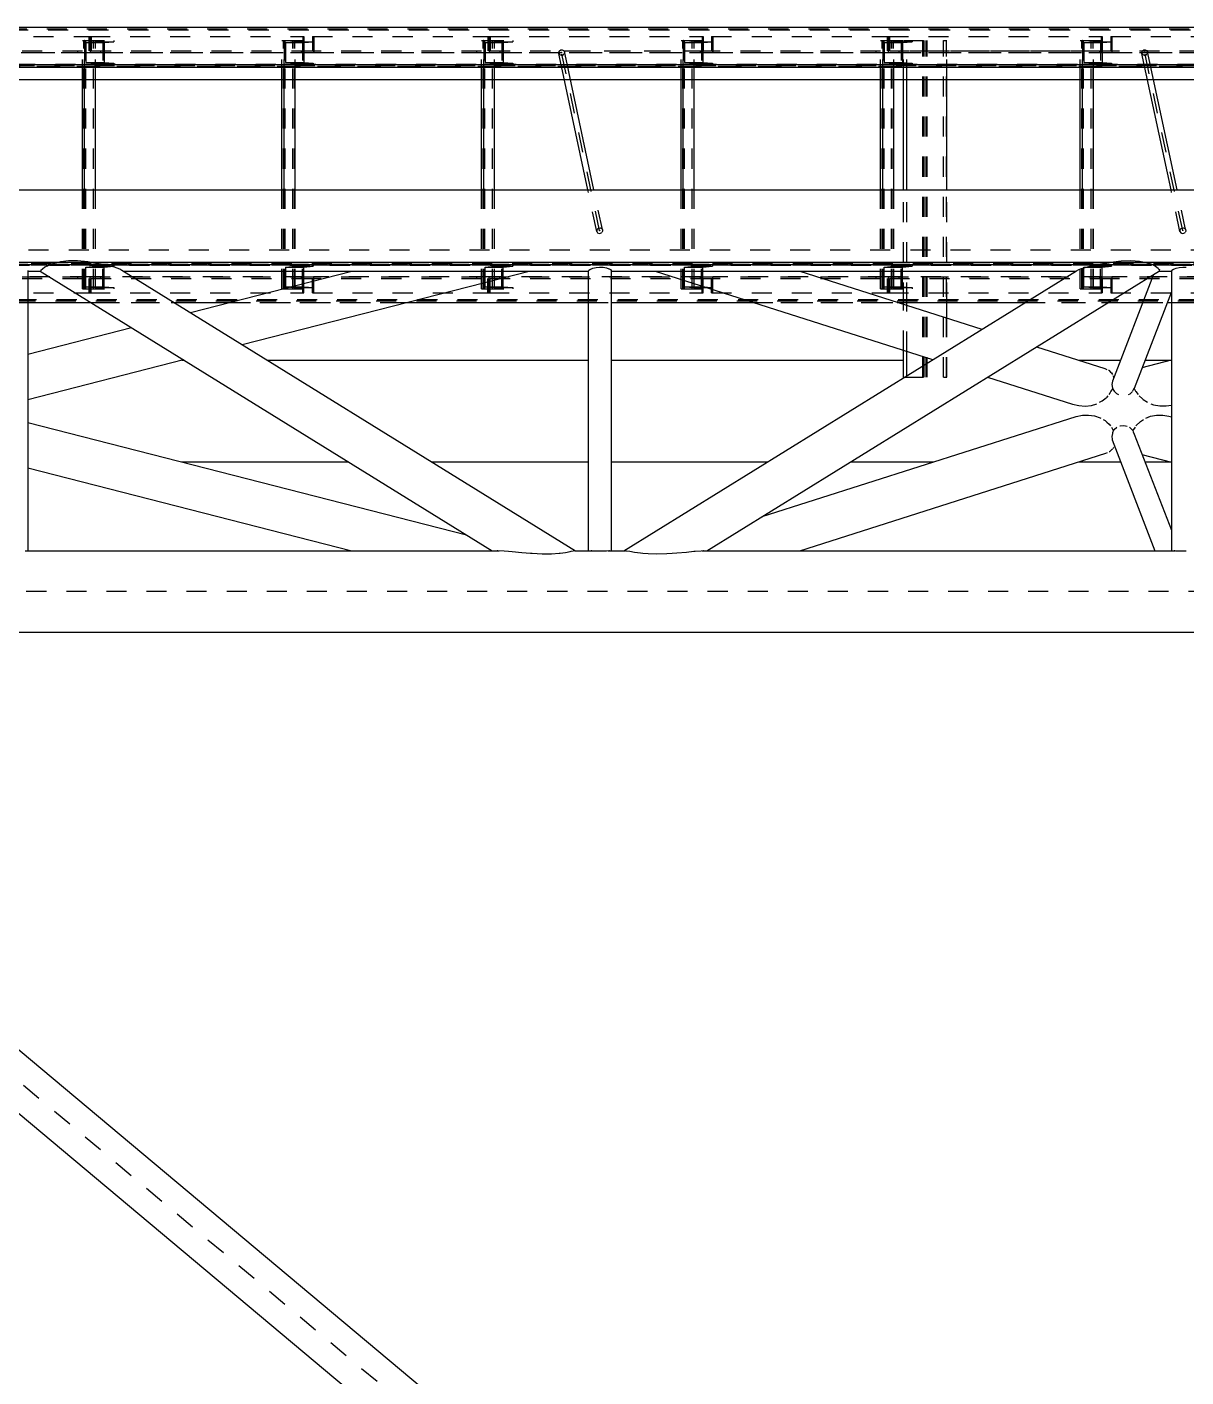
# Model space of a CAD drawing. Header units: millimetres. Extents: x 149919 to 150445, y 136651 to 136866.
# Drawn here: x 150379.07 to 150384.86, y 136819.35 to 136826.09 of the extents above; entities that cross this region are included whole.
import ezdxf

# ---------------------------------------------------------------- set-up
doc = ezdxf.new("R2010")
doc.units = ezdxf.units.MM
doc.header["$LTSCALE"] = 0.25
for name, pattern in [('CENTER', [50.8, 31.75, -6.35, 6.35, -6.35]), ('XKITLINE00', [0]), ('XKITLINE02', [4, 2, -2]), ('XKITLINE03', [6, 3, -1, 1, -1])]:
    doc.linetypes.add(name, pattern=pattern)

# ---------------------------------------------------------------- blocks, each defined once
blk = doc.blocks.new('çatıı')
at = {"color": 116, "linetype": 'XKITLINE02', "true_color": 0x136734}
for p, q in [((23616.13, 17571.02), (24787.73, 17571.02)), ((23616.82, 17570.49), (24788.53, 17570.49)), ((23669.5, 17567.16), (23757.67, 17567.16)), ((23753.84, 17565.17), (23760.41, 17565.17)), ((23753.84, 17545.67), (23753.84, 17565.17)), ((23754.64, 17441.17), (23754.64, 17565.17)), ((23754.94, 17545.67), (23754.94, 17565.17)), ((23754.94, 17565.17), (23769.51, 17565.17)), ((23754.94, 17565.17), (23754.94, 17553.17)), ((23755.54, 17441.17), (23755.54, 17565.17)), ((23755.63, 17564.11), (23760.41, 17564.49)), ((23755.63, 17564.11), (23764.73, 17564.11)), ((23755.63, 17564.11), (23755.63, 17554.24)), ((23757.05, 17567.16), (23757.05, 17559.96)), ((23757.67, 17567.16), (23757.67, 17559.16)), ((23757.67, 17567.16), (23864.41, 17567.16)), ((23757.67, 17567.16), (23757.67, 17559.16)), ((23758.2, 17567.16), (23758.2, 17559.96)), ((23759.32, 17441.17), (23759.32, 17565.17)), ((23759.38, 17441.17), (23759.38, 17565.17)), ((23760.35, 17441.17), (23760.35, 17565.17)), ((23760.41, 17545.67), (23760.41, 17565.17)), ((23760.41, 17565.17), (23760.41, 17564.49)), ((23760.41, 17564.49), (23769.51, 17564.49)), ((23764.03, 17565.17), (23764.03, 17553.17)), ((23764.73, 17564.11), (23769.51, 17564.49)), ((23764.73, 17564.11), (23764.73, 17554.24)), ((23769.51, 17565.17), (23769.51, 17564.49)), ((23853.43, 17565.17), (23860, 17565.17)), ((23853.43, 17545.67), (23853.43, 17565.17)), ((23854.22, 17441.17), (23854.22, 17565.17)), ((23854.52, 17545.67), (23854.52, 17565.17)), ((23854.52, 17565.17), (23869.09, 17565.17)), ((23854.52, 17565.17), (23854.52, 17553.17)), ((23855.12, 17441.17), (23855.12, 17565.17)), ((23855.22, 17564.11), (23860, 17564.49)), ((23855.22, 17564.11), (23864.31, 17564.11)), ((23855.22, 17564.11), (23855.22, 17554.24)), ((23858.91, 17441.17), (23858.91, 17565.17)), ((23858.97, 17441.17), (23858.97, 17565.17)), ((23859.94, 17441.17), (23859.94, 17565.17)), ((23860, 17545.67), (23860, 17565.17)), ((23860, 17565.17), (23860, 17564.49)), ((23860, 17564.49), (23869.09, 17564.49)), ((23863.62, 17565.17), (23863.62, 17553.17)), ((23863.88, 17567.16), (23863.88, 17559.16)), ((23864.31, 17564.11), (23869.09, 17564.49)), ((23864.31, 17564.11), (23864.31, 17554.24)), ((23864.41, 17567.16), (23864.41, 17559.96)), ((23868.67, 17567.16), (23868.67, 17559.96)), ((23868.67, 17567.16), (23956.85, 17567.16)), ((23869.09, 17565.17), (23869.09, 17564.49)), ((23869.3, 17567.16), (23869.3, 17559.16)), ((23953.02, 17565.17), (23959.58, 17565.17)), ((23953.02, 17545.67), (23953.02, 17565.17)), ((23953.81, 17441.17), (23953.81, 17565.17)), ((23954.11, 17545.67), (23954.11, 17565.17)), ((23954.11, 17565.17), (23968.68, 17565.17)), ((23954.11, 17565.17), (23954.11, 17553.17)), ((23954.71, 17441.17), (23954.71, 17565.17)), ((23954.8, 17564.11), (23959.58, 17564.49)), ((23954.8, 17564.11), (23963.9, 17564.11)), ((23954.8, 17564.11), (23954.8, 17554.24)), ((23956.22, 17567.16), (23956.22, 17559.96)), ((23956.84, 17567.16), (24063.58, 17567.16)), ((23956.84, 17567.16), (23956.84, 17559.16)), ((23956.85, 17567.16), (23956.85, 17559.16)), ((23957.37, 17567.16), (23957.37, 17559.96)), ((23958.49, 17441.17), (23958.49, 17565.17)), ((23958.56, 17441.17), (23958.56, 17565.17)), ((23959.52, 17441.17), (23959.52, 17565.17)), ((23959.58, 17545.67), (23959.58, 17565.17)), ((23959.58, 17565.17), (23959.58, 17564.49)), ((23959.58, 17564.49), (23968.68, 17564.49)), ((23963.2, 17565.17), (23963.2, 17553.17)), ((23963.9, 17564.11), (23968.68, 17564.49)), ((23963.9, 17564.11), (23963.9, 17554.24)), ((23968.68, 17565.17), (23968.68, 17564.49)), ((24052.6, 17565.17), (24059.17, 17565.17)), ((24052.6, 17545.67), (24052.6, 17565.17)), ((24053.4, 17441.17), (24053.4, 17565.17)), ((24053.69, 17545.67), (24053.69, 17565.17)), ((24053.69, 17565.17), (24068.27, 17565.17)), ((24053.69, 17565.17), (24053.69, 17553.17)), ((24054.29, 17441.17), (24054.29, 17565.17)), ((24054.39, 17564.11), (24059.17, 17564.49)), ((24054.39, 17564.11), (24063.49, 17564.11)), ((24054.39, 17564.11), (24054.39, 17554.24)), ((24058.08, 17441.17), (24058.08, 17565.17)), ((24058.14, 17441.17), (24058.14, 17565.17)), ((24059.11, 17441.17), (24059.11, 17565.17)), ((24059.17, 17545.67), (24059.17, 17565.17)), ((24059.17, 17565.17), (24059.17, 17564.49)), ((24059.17, 17564.49), (24068.27, 17564.49)), ((24062.79, 17565.17), (24062.79, 17553.17)), ((24063.05, 17567.16), (24063.05, 17559.16)), ((24063.49, 17564.11), (24068.27, 17564.49)), ((24063.49, 17564.11), (24063.49, 17554.24)), ((24063.58, 17567.16), (24063.58, 17559.96)), ((24067.84, 17567.16), (24067.84, 17559.96)), ((24067.84, 17567.16), (24156.02, 17567.16)), ((24068.27, 17565.17), (24068.27, 17564.49)), ((24068.47, 17567.16), (24068.47, 17559.16)), ((24152.19, 17565.17), (24158.76, 17565.17)), ((24152.19, 17545.67), (24152.19, 17565.17)), ((24152.98, 17441.17), (24152.98, 17565.17)), ((24153.28, 17545.67), (24153.28, 17565.17)), ((24153.28, 17565.17), (24167.85, 17565.17)), ((24153.28, 17565.17), (24153.28, 17553.17)), ((24153.88, 17441.17), (24153.88, 17565.17)), ((24153.98, 17564.11), (24158.76, 17564.49)), ((24153.98, 17564.11), (24163.07, 17564.11)), ((24153.98, 17564.11), (24153.98, 17554.24)), ((24155.39, 17567.16), (24155.39, 17559.96)), ((24156.02, 17567.16), (24262.75, 17567.16)), ((24156.02, 17567.16), (24156.02, 17559.16)), ((24156.02, 17567.16), (24156.02, 17559.16)), ((24156.54, 17567.16), (24156.54, 17559.96)), ((24157.67, 17441.17), (24157.67, 17565.17)), ((24157.73, 17441.17), (24157.73, 17565.17)), ((24158.69, 17441.17), (24158.69, 17565.17)), ((24158.76, 17545.67), (24158.76, 17565.17)), ((24158.76, 17565.17), (24158.76, 17564.49)), ((24158.76, 17564.49), (24167.85, 17564.49)), ((24162.37, 17565.17), (24162.37, 17553.17)), ((24163.07, 17564.11), (24167.85, 17564.49)), ((24163.07, 17564.11), (24163.07, 17554.24)), ((24163.56, 17545.67), (24163.56, 17565.17)), ((24163.56, 17565.17), (24185.21, 17565.17)), ((24163.65, 17545.67), (24163.65, 17565.17)), ((24165.2, 17545.67), (24165.2, 17565.17)), ((24165.29, 17545.67), (24165.29, 17565.17)), ((24167.85, 17565.17), (24167.85, 17564.49)), ((24173.29, 17397.18), (24173.29, 17565.17)), ((24173.94, 17397.18), (24173.94, 17565.17)), ((24174.84, 17397.18), (24174.84, 17565.17)), ((24175.48, 17397.18), (24175.48, 17565.17)), ((24183.48, 17397.18), (24183.48, 17565.17)), ((24183.57, 17397.18), (24183.57, 17565.17)), ((24185.12, 17397.18), (24185.12, 17565.17)), ((24185.21, 17545.67), (24185.21, 17565.17)), ((24251.77, 17565.17), (24258.34, 17565.17)), ((24251.77, 17545.67), (24251.77, 17565.17)), ((24252.57, 17441.17), (24252.57, 17565.17)), ((24252.87, 17565.17), (24267.44, 17565.17)), ((24252.87, 17565.17), (24252.87, 17553.17)), ((24252.87, 17545.67), (24252.87, 17565.17)), ((24253.47, 17441.17), (24253.47, 17565.17)), ((24253.56, 17564.11), (24258.34, 17564.49)), ((24253.56, 17564.11), (24262.66, 17564.11)), ((24253.56, 17564.11), (24253.56, 17554.24)), ((24257.25, 17441.17), (24257.25, 17565.17)), ((24257.31, 17441.17), (24257.31, 17565.17)), ((24258.28, 17441.17), (24258.28, 17565.17)), ((24258.34, 17565.17), (24258.34, 17564.49)), ((24258.34, 17545.67), (24258.34, 17565.17)), ((24258.34, 17564.49), (24267.44, 17564.49)), ((24261.96, 17565.17), (24261.96, 17553.17)), ((24262.22, 17567.16), (24262.22, 17559.16)), ((24262.66, 17564.11), (24267.44, 17564.49)), ((24262.66, 17564.11), (24262.66, 17554.24)), ((24262.75, 17567.16), (24262.75, 17559.96)), ((24267.02, 17567.16), (24267.02, 17559.96)), ((24267.02, 17567.16), (24355.19, 17567.16)), ((24267.44, 17565.17), (24267.44, 17564.49)), ((24267.64, 17567.16), (24267.64, 17559.16)), ((23663.85, 17559.96), (23757.05, 17559.96)), ((23663.85, 17559.16), (23757.67, 17559.16)), ((23703.23, 17559.16), (23757.67, 17559.16)), ((23751.39, 17559.96), (23751.39, 17559.16)), ((23755.63, 17554.24), (23764.73, 17554.24)), ((23755.63, 17554.24), (23760.41, 17553.85)), ((23757.67, 17559.16), (23764.03, 17559.16)), ((23758.2, 17559.96), (23866.35, 17559.96)), ((23762.95, 17559.96), (23762.95, 17559.16)), ((23764.03, 17559.16), (23869.16, 17559.16)), ((23764.73, 17554.24), (23769.51, 17553.85)), ((23855.22, 17554.24), (23864.31, 17554.24)), ((23855.22, 17554.24), (23860, 17553.85)), ((23863.02, 17559.96), (23863.02, 17559.16)), ((23863.02, 17559.96), (23956.22, 17559.96)), ((23863.02, 17559.16), (23956.85, 17559.16)), ((23863.88, 17559.96), (23869.16, 17559.96)), ((23864.31, 17554.24), (23869.09, 17553.85)), ((23869.16, 17559.96), (23869.16, 17559.16)), ((23950.56, 17559.96), (23950.56, 17559.16)), ((23954.8, 17554.24), (23963.9, 17554.24)), ((23954.8, 17554.24), (23959.58, 17553.85)), ((23956.84, 17559.16), (23991.54, 17559.16)), ((23957.37, 17559.96), (24068.33, 17559.96)), ((23962.13, 17559.96), (23962.13, 17559.16)), ((23963.2, 17559.16), (24068.33, 17559.16)), ((23963.9, 17554.24), (23968.68, 17553.85)), ((23991.87, 17560.04), (23991.52, 17559.39)), ((23991.52, 17559.39), (23991.57, 17558.68)), ((23991.93, 17556.99), (23991.57, 17558.68)), ((23991.57, 17558.68), (23991.99, 17558.09)), ((23991.87, 17560.04), (23992.52, 17560.45)), ((23991.99, 17558.09), (23992.69, 17557.8)), ((23992.52, 17560.45), (23993.29, 17560.52)), ((23992.69, 17557.8), (23993.46, 17557.86)), ((23993.29, 17560.52), (23993.98, 17560.22)), ((23993.46, 17557.86), (23994.1, 17558.28)), ((23993.98, 17560.22), (23994.41, 17559.64)), ((23994.45, 17558.93), (23994.1, 17558.28)), ((23994.17, 17559.96), (24068.33, 17559.96)), ((23994.73, 17558.13), (23994.41, 17559.64)), ((23994.41, 17559.64), (23994.45, 17558.93)), ((24054.39, 17554.24), (24063.49, 17554.24)), ((24054.39, 17554.24), (24059.17, 17553.85)), ((24062.19, 17559.96), (24062.19, 17559.16)), ((24062.19, 17559.96), (24155.39, 17559.96)), ((24062.19, 17559.16), (24156.02, 17559.16)), ((24063.49, 17554.24), (24068.27, 17553.85)), ((24068.33, 17559.96), (24068.33, 17559.16)), ((24149.74, 17559.96), (24149.74, 17559.16)), ((24153.98, 17554.24), (24163.07, 17554.24)), ((24153.98, 17554.24), (24158.76, 17553.85)), ((24156.02, 17559.16), (24165.2, 17559.16)), ((24156.54, 17559.96), (24267.5, 17559.96)), ((24161.3, 17559.96), (24161.3, 17559.16)), ((24162.37, 17559.16), (24267.5, 17559.16)), ((24163.07, 17554.24), (24167.85, 17553.85)), ((24166.99, 17559.96), (24267.5, 17559.96)), ((24253.56, 17554.24), (24262.66, 17554.24)), ((24253.56, 17554.24), (24258.34, 17553.85)), ((24261.36, 17559.96), (24261.36, 17559.16)), ((24261.36, 17559.96), (24354.56, 17559.96)), ((24261.36, 17559.16), (24355.19, 17559.16)), ((24262.66, 17554.24), (24267.44, 17553.85)), ((24267.5, 17559.96), (24267.5, 17559.16)), ((24282.84, 17560.04), (24282.49, 17559.39)), ((24282.49, 17559.39), (24282.54, 17558.68)), ((24282.91, 17556.93), (24282.54, 17558.68)), ((24282.54, 17558.68), (24282.96, 17558.09)), ((24282.84, 17560.04), (24283.48, 17560.45)), ((24282.96, 17558.09), (24283.65, 17557.8)), ((24283.48, 17560.45), (24284.26, 17560.52)), ((24283.65, 17557.8), (24284.43, 17557.86)), ((24284.26, 17560.52), (24284.95, 17560.22)), ((24284.43, 17557.86), (24285.07, 17558.28)), ((24284.95, 17560.22), (24285.37, 17559.64)), ((24285.42, 17558.93), (24285.07, 17558.28)), ((24285.71, 17558.06), (24285.37, 17559.64)), ((24285.37, 17559.64), (24285.42, 17558.93)), ((24285.48, 17559.16), (24355.19, 17559.16)), ((23610.85, 17553.17), (24777.99, 17553.17)), ((23611.1, 17552.32), (24777.87, 17552.32)), ((23612.61, 17553.17), (24777.99, 17553.17)), ((23612.75, 17552.32), (24777.87, 17552.32)), ((23619.88, 17552.72), (24787.73, 17552.72)), ((23620.35, 17553.26), (24788.53, 17553.26)), ((23702.05, 17551.87), (24788.63, 17551.87)), ((23754.94, 17553.17), (23769.51, 17553.17)), ((23760.41, 17553.85), (23769.51, 17553.85)), ((23760.41, 17553.85), (23760.41, 17553.17)), ((23769.51, 17553.85), (23769.51, 17553.17)), ((23854.52, 17553.17), (23869.09, 17553.17)), ((23860, 17553.85), (23869.09, 17553.85)), ((23860, 17553.85), (23860, 17553.17)), ((23869.09, 17553.85), (23869.09, 17553.17)), ((23954.11, 17553.17), (23968.68, 17553.17)), ((23959.58, 17553.85), (23968.68, 17553.85)), ((23959.58, 17553.85), (23959.58, 17553.17)), ((23968.68, 17553.85), (23968.68, 17553.17)), ((23993.02, 17551.87), (23996.06, 17551.87)), ((24053.69, 17553.17), (24068.27, 17553.17)), ((24059.17, 17553.85), (24068.27, 17553.85)), ((24059.17, 17553.85), (24059.17, 17553.17)), ((24068.27, 17553.85), (24068.27, 17553.17)), ((24153.28, 17553.17), (24167.85, 17553.17)), ((24158.76, 17553.85), (24167.85, 17553.85)), ((24158.76, 17553.85), (24158.76, 17553.17)), ((24167.85, 17553.85), (24167.85, 17553.17)), ((24252.87, 17553.17), (24267.44, 17553.17)), ((24258.34, 17553.85), (24267.44, 17553.85)), ((24258.34, 17553.85), (24258.34, 17553.17)), ((24267.44, 17553.85), (24267.44, 17553.17)), ((24283.99, 17551.87), (24287.03, 17551.87)), ((23994.34, 17545.67), (23997.39, 17545.67)), ((24285.32, 17545.67), (24288.36, 17545.67)), ((23753.84, 17441.17), (23753.84, 17490.57)), ((23754.94, 17441.17), (23754.94, 17490.57)), ((23760.41, 17441.17), (23760.41, 17490.57)), ((23853.43, 17441.17), (23853.43, 17490.57)), ((23854.52, 17441.17), (23854.52, 17490.57)), ((23860, 17441.17), (23860, 17490.57)), ((23953.02, 17441.17), (23953.02, 17490.57)), ((23954.11, 17441.17), (23954.11, 17490.57)), ((23959.58, 17441.17), (23959.58, 17490.57)), ((24010.54, 17469.79), (24006.11, 17490.57)), ((24013.38, 17470.76), (24009.15, 17490.57)), ((24052.6, 17441.17), (24052.6, 17490.57)), ((24053.69, 17441.17), (24053.69, 17490.57)), ((24059.17, 17441.17), (24059.17, 17490.57)), ((24152.19, 17441.17), (24152.19, 17490.57)), ((24153.28, 17441.17), (24153.28, 17490.57)), ((24158.76, 17441.17), (24158.76, 17490.57)), ((24163.56, 17434.47), (24163.56, 17490.57)), ((24163.65, 17434.47), (24163.65, 17490.57)), ((24165.2, 17434.47), (24165.2, 17490.57)), ((24165.29, 17434.47), (24165.29, 17490.57)), ((24185.21, 17434.47), (24185.21, 17490.57)), ((24251.77, 17441.17), (24251.77, 17490.57)), ((24252.87, 17441.17), (24252.87, 17490.57)), ((24258.34, 17441.17), (24258.34, 17490.57)), ((24301.55, 17469.79), (24297.1, 17490.57)), ((24304.39, 17470.76), (24300.15, 17490.57)), ((24010.84, 17471.15), (24010.5, 17470.5)), ((24010.5, 17470.5), (24010.54, 17469.79)), ((24010.54, 17469.79), (24010.97, 17469.21)), ((24010.84, 17471.15), (24011.49, 17471.57)), ((24010.97, 17469.21), (24011.66, 17468.91)), ((24011.49, 17471.57), (24012.26, 17471.64)), ((24011.66, 17468.91), (24012.43, 17468.98)), ((24012.26, 17471.64), (24012.95, 17471.34)), ((24012.43, 17468.98), (24013.08, 17469.4)), ((24012.95, 17471.34), (24013.38, 17470.76)), ((24013.43, 17470.05), (24013.08, 17469.4)), ((24013.38, 17470.76), (24013.43, 17470.05)), ((24301.85, 17471.15), (24301.5, 17470.5)), ((24301.5, 17470.5), (24301.55, 17469.79)), ((24301.55, 17469.79), (24301.97, 17469.21)), ((24301.85, 17471.15), (24302.5, 17471.57)), ((24301.97, 17469.21), (24302.67, 17468.91)), ((24302.5, 17471.57), (24303.27, 17471.64)), ((24302.67, 17468.91), (24303.44, 17468.98)), ((24303.27, 17471.64), (24303.96, 17471.34)), ((24303.44, 17468.98), (24304.08, 17469.4)), ((24303.96, 17471.34), (24304.39, 17470.76)), ((24304.43, 17470.05), (24304.08, 17469.4)), ((24304.39, 17470.76), (24304.43, 17470.05)), ((23627.02, 17460.67), (24777.99, 17460.67)), ((23628.3, 17454.02), (24777.87, 17454.02)), ((23628.32, 17453.17), (24777.99, 17453.17)), ((23636.52, 17454.47), (24566.93, 17454.47)), ((23636.69, 17453.62), (24565.38, 17453.62)), ((23637.41, 17453.09), (24565.44, 17453.09)), ((23726.4, 17454.47), (24566.25, 17454.47)), ((23754.94, 17453.17), (23769.51, 17453.17)), ((23754.94, 17441.17), (23754.94, 17453.17)), ((23760.41, 17453.17), (23760.41, 17452.49)), ((23764.03, 17441.17), (23764.03, 17453.17)), ((23769.51, 17453.17), (23769.51, 17452.49)), ((23854.52, 17453.17), (23869.09, 17453.17)), ((23854.52, 17441.17), (23854.52, 17453.17)), ((23860, 17453.17), (23860, 17452.49)), ((23863.62, 17441.17), (23863.62, 17453.17)), ((23869.09, 17453.17), (23869.09, 17452.49)), ((23954.11, 17453.17), (23968.68, 17453.17)), ((23954.11, 17441.17), (23954.11, 17453.17)), ((23959.58, 17453.17), (23959.58, 17452.49)), ((23963.2, 17441.17), (23963.2, 17453.17)), ((23968.68, 17453.17), (23968.68, 17452.49)), ((24053.69, 17453.17), (24068.27, 17453.17)), ((24053.69, 17441.17), (24053.69, 17453.17)), ((24059.17, 17453.17), (24059.17, 17452.49)), ((24062.79, 17441.17), (24062.79, 17453.17)), ((24068.27, 17453.17), (24068.27, 17452.49)), ((24153.28, 17453.17), (24167.85, 17453.17)), ((24153.28, 17441.17), (24153.28, 17453.17)), ((24158.76, 17453.17), (24158.76, 17452.49)), ((24162.37, 17441.17), (24162.37, 17453.17)), ((24167.85, 17453.17), (24167.85, 17452.49)), ((24252.87, 17453.17), (24267.44, 17453.17)), ((24252.87, 17441.17), (24252.87, 17453.17)), ((24258.34, 17453.17), (24258.34, 17452.49)), ((24261.96, 17441.17), (24261.96, 17453.17)), ((24267.44, 17453.17), (24267.44, 17452.49)), ((23663.85, 17447.19), (23757.67, 17447.19)), ((23663.85, 17446.39), (23757.05, 17446.39)), ((23751.39, 17447.19), (23751.39, 17446.39)), ((23755.63, 17452.11), (23760.41, 17452.49)), ((23755.63, 17452.11), (23764.73, 17452.11)), ((23755.63, 17442.24), (23755.63, 17452.11)), ((23757.05, 17446.39), (23757.05, 17439.19)), ((23757.67, 17439.19), (23757.67, 17447.19)), ((23757.67, 17447.19), (23869.16, 17447.19)), ((23757.67, 17439.19), (23757.67, 17447.19)), ((23758.2, 17446.39), (23869.16, 17446.39)), ((23758.2, 17439.19), (23758.2, 17446.39)), ((23760.41, 17452.49), (23769.51, 17452.49)), ((23762.95, 17447.19), (23762.95, 17446.39)), ((23764.73, 17452.11), (23769.51, 17452.49)), ((23764.73, 17442.24), (23764.73, 17452.11)), ((23855.22, 17452.11), (23860, 17452.49)), ((23855.22, 17452.11), (23864.31, 17452.11)), ((23855.22, 17452.11), (23855.22, 17442.24)), ((23860, 17452.49), (23869.09, 17452.49)), ((23863.02, 17447.19), (23956.85, 17447.19)), ((23863.02, 17447.19), (23863.02, 17446.39)), ((23863.02, 17446.39), (23956.22, 17446.39)), ((23863.88, 17439.19), (23863.88, 17447.19)), ((23864.31, 17452.11), (23869.09, 17452.49)), ((23864.31, 17442.24), (23864.31, 17452.11)), ((23864.41, 17439.19), (23864.41, 17446.39)), ((23868.67, 17439.19), (23868.67, 17446.39)), ((23869.16, 17447.19), (23869.16, 17446.39)), ((23869.3, 17439.19), (23869.3, 17447.19)), ((23950.56, 17447.19), (23950.56, 17446.39)), ((23954.8, 17452.11), (23959.58, 17452.49)), ((23954.8, 17452.11), (23963.9, 17452.11)), ((23954.8, 17442.24), (23954.8, 17452.11)), ((23956.22, 17439.19), (23956.22, 17446.39)), ((23956.84, 17447.19), (24068.33, 17447.19)), ((23956.84, 17439.19), (23956.84, 17447.19)), ((23956.85, 17439.19), (23956.85, 17447.19)), ((23957.37, 17446.39), (24068.33, 17446.39)), ((23957.37, 17439.19), (23957.37, 17446.39)), ((23959.58, 17452.49), (23968.68, 17452.49)), ((23962.13, 17446.39), (23962.13, 17447.19)), ((23963.9, 17452.11), (23968.68, 17452.49)), ((23963.9, 17442.24), (23963.9, 17452.11)), ((24054.39, 17452.11), (24059.17, 17452.49)), ((24054.39, 17452.11), (24063.49, 17452.11)), ((24054.39, 17442.24), (24054.39, 17452.11)), ((24059.17, 17452.49), (24068.27, 17452.49)), ((24062.19, 17447.19), (24156.02, 17447.19)), ((24062.19, 17447.19), (24062.19, 17446.39)), ((24062.19, 17446.39), (24155.39, 17446.39)), ((24063.05, 17439.19), (24063.05, 17447.19)), ((24063.49, 17452.11), (24068.27, 17452.49)), ((24063.49, 17442.24), (24063.49, 17452.11)), ((24063.58, 17439.19), (24063.58, 17446.39)), ((24067.84, 17439.19), (24067.84, 17446.39)), ((24068.33, 17447.19), (24068.33, 17446.39)), ((24068.47, 17439.19), (24068.47, 17447.19)), ((24149.74, 17447.19), (24149.74, 17446.39)), ((24153.98, 17452.11), (24158.76, 17452.49)), ((24153.98, 17452.11), (24163.07, 17452.11)), ((24153.98, 17442.24), (24153.98, 17452.11)), ((24155.39, 17446.39), (24155.39, 17439.19)), ((24156.02, 17447.19), (24267.5, 17447.19)), ((24156.02, 17447.19), (24156.02, 17439.19)), ((24156.02, 17447.19), (24156.02, 17439.19)), ((24156.54, 17446.39), (24267.5, 17446.39)), ((24156.54, 17446.39), (24156.54, 17439.19)), ((24158.76, 17452.49), (24167.85, 17452.49)), ((24161.3, 17447.19), (24161.3, 17446.39)), ((24163.07, 17452.11), (24167.85, 17452.49)), ((24163.07, 17442.24), (24163.07, 17452.11)), ((24253.56, 17452.11), (24258.34, 17452.49)), ((24253.56, 17452.11), (24262.66, 17452.11)), ((24253.56, 17442.24), (24253.56, 17452.11)), ((24258.34, 17452.49), (24267.44, 17452.49)), ((24261.36, 17447.19), (24355.19, 17447.19)), ((24261.36, 17447.19), (24261.36, 17446.39)), ((24261.36, 17446.39), (24354.56, 17446.39)), ((24262.22, 17447.19), (24262.22, 17439.19)), ((24262.66, 17452.11), (24267.44, 17452.49)), ((24262.66, 17442.24), (24262.66, 17452.11)), ((24262.75, 17446.39), (24262.75, 17439.19)), ((24267.02, 17446.39), (24267.02, 17439.19)), ((24267.5, 17447.19), (24267.5, 17446.39)), ((24267.64, 17447.19), (24267.64, 17439.19)), ((23753.84, 17441.17), (23760.41, 17441.17)), ((23754.94, 17441.17), (23769.51, 17441.17)), ((23755.63, 17442.24), (23764.73, 17442.24)), ((23755.63, 17442.24), (23760.41, 17441.85)), ((23760.41, 17441.85), (23769.51, 17441.85)), ((23760.41, 17441.85), (23760.41, 17441.17)), ((23764.73, 17442.24), (23769.51, 17441.85)), ((23769.51, 17441.85), (23769.51, 17441.17)), ((23853.43, 17441.17), (23860, 17441.17)), ((23854.52, 17441.17), (23869.09, 17441.17)), ((23855.22, 17442.24), (23864.31, 17442.24)), ((23855.22, 17442.24), (23860, 17441.85)), ((23860, 17441.85), (23869.09, 17441.85)), ((23860, 17441.85), (23860, 17441.17)), ((23864.31, 17442.24), (23869.09, 17441.85)), ((23869.09, 17441.85), (23869.09, 17441.17)), ((23953.02, 17441.17), (23959.58, 17441.17)), ((23954.11, 17441.17), (23968.68, 17441.17)), ((23954.8, 17442.24), (23963.9, 17442.24)), ((23954.8, 17442.24), (23959.58, 17441.85)), ((23959.58, 17441.85), (23968.68, 17441.85)), ((23959.58, 17441.85), (23959.58, 17441.17)), ((23963.9, 17442.24), (23968.68, 17441.85)), ((23968.68, 17441.85), (23968.68, 17441.17)), ((24052.6, 17441.17), (24059.17, 17441.17)), ((24053.69, 17441.17), (24068.27, 17441.17)), ((24054.39, 17442.24), (24063.49, 17442.24)), ((24054.39, 17442.24), (24059.17, 17441.85)), ((24059.17, 17441.85), (24068.27, 17441.85)), ((24059.17, 17441.85), (24059.17, 17441.17)), ((24063.49, 17442.24), (24068.27, 17441.85)), ((24068.27, 17441.85), (24068.27, 17441.17)), ((24152.19, 17441.17), (24158.76, 17441.17)), ((24153.28, 17441.17), (24167.85, 17441.17)), ((24153.98, 17442.24), (24163.07, 17442.24)), ((24153.98, 17442.24), (24158.76, 17441.85)), ((24158.76, 17441.85), (24167.85, 17441.85)), ((24158.76, 17441.85), (24158.76, 17441.17)), ((24163.07, 17442.24), (24167.85, 17441.85)), ((24167.85, 17441.85), (24167.85, 17441.17)), ((24251.77, 17441.17), (24258.34, 17441.17)), ((24252.87, 17441.17), (24267.44, 17441.17)), ((24253.56, 17442.24), (24262.66, 17442.24)), ((24253.56, 17442.24), (24258.34, 17441.85)), ((24258.34, 17441.85), (24267.44, 17441.85)), ((24258.34, 17441.85), (24258.34, 17441.17)), ((24262.66, 17442.24), (24267.44, 17441.85)), ((24267.44, 17441.85), (24267.44, 17441.17)), ((23640.51, 17435.32), (24546.61, 17435.32)), ((23641.01, 17435.86), (24547.76, 17435.86)), ((23642.4, 17434.47), (24546.42, 17434.47)), ((23669.5, 17439.19), (23757.67, 17439.19)), ((23715.28, 17434.47), (23726.68, 17434.47)), ((23757.67, 17439.19), (23864.41, 17439.19)), ((23758.11, 17434.47), (23799.6, 17434.47)), ((23827.66, 17434.47), (23916.11, 17434.47)), ((23868.67, 17439.19), (23956.85, 17439.19)), ((23956.84, 17439.19), (24063.58, 17439.19)), ((24006.27, 17434.47), (24017.67, 17434.47)), ((24067.84, 17439.19), (24156.02, 17439.19)), ((24088.33, 17434.47), (24160.52, 17434.47)), ((24156.02, 17439.19), (24262.75, 17439.19)), ((24163.56, 17410.52), (24163.56, 17433.51)), ((24163.65, 17410.49), (24163.65, 17433.48)), ((24165.2, 17410), (24165.2, 17432.98)), ((24165.29, 17409.97), (24165.29, 17432.96)), ((24224.34, 17434.47), (24265.83, 17434.47)), ((24267.02, 17439.19), (24355.19, 17439.19)), ((24283.04, 17434.47), (24295.24, 17434.47)), ((24297.26, 17434.47), (24308.66, 17434.47)), ((24185.21, 17397.18), (24185.21, 17426.61)), ((24163.56, 17397.18), (24163.56, 17404.77)), ((24163.65, 17397.18), (24163.65, 17404.53)), ((24163.56, 17397.18), (24185.21, 17397.18)), ((24165.2, 17397.18), (24165.2, 17397.89)), ((24165.29, 17397.18), (24165.29, 17397.95))]:
    blk.add_line(p, q, dxfattribs=at)
at = {"color": 7, "linetype": 'XKITLINE00'}
for p, q in [((23616.61, 17571.87), (24788.63, 17571.87)), ((24006.11, 17490.57), (23991.93, 17556.99)), ((24009.15, 17490.57), (23994.73, 17558.13)), ((24297.1, 17490.57), (24282.91, 17556.93)), ((24300.15, 17490.57), (24285.71, 17558.06)), ((23705.09, 17551.87), (23993.02, 17551.87)), ((23996.06, 17551.87), (24283.99, 17551.87)), ((24287.03, 17551.87), (24574.98, 17551.87)), ((23706.41, 17545.67), (23994.34, 17545.67)), ((23753.84, 17490.57), (23753.84, 17545.67)), ((23754.94, 17490.57), (23754.94, 17545.67)), ((23760.41, 17490.57), (23760.41, 17545.67)), ((23853.43, 17490.57), (23853.43, 17545.67)), ((23854.52, 17490.57), (23854.52, 17545.67)), ((23860, 17490.57), (23860, 17545.67)), ((23953.02, 17490.57), (23953.02, 17545.67)), ((23954.11, 17490.57), (23954.11, 17545.67)), ((23959.58, 17490.57), (23959.58, 17545.67)), ((23997.39, 17545.67), (24285.32, 17545.67)), ((24052.6, 17490.57), (24052.6, 17545.67)), ((24053.69, 17490.57), (24053.69, 17545.67)), ((24059.17, 17490.57), (24059.17, 17545.67)), ((24152.19, 17490.57), (24152.19, 17545.67)), ((24153.28, 17490.57), (24153.28, 17545.67)), ((24158.76, 17490.57), (24158.76, 17545.67)), ((24163.56, 17490.57), (24163.56, 17545.67)), ((24163.65, 17490.57), (24163.65, 17545.67)), ((24165.2, 17490.57), (24165.2, 17545.67)), ((24165.29, 17490.57), (24165.29, 17545.67)), ((24185.21, 17490.57), (24185.21, 17545.67)), ((24251.77, 17490.57), (24251.77, 17545.67)), ((24252.87, 17490.57), (24252.87, 17545.67)), ((24258.34, 17490.57), (24258.34, 17545.67)), ((24288.36, 17545.67), (24576.3, 17545.67)), ((23726.68, 17434.47), (23758.11, 17434.47)), ((23799.6, 17434.47), (23827.66, 17434.47)), ((23916.11, 17434.47), (24006.27, 17434.47)), ((24017.67, 17434.47), (24088.33, 17434.47)), ((24160.52, 17434.47), (24224.34, 17434.47)), ((24163.56, 17433.51), (24163.56, 17434.47)), ((24163.65, 17433.48), (24163.65, 17434.47)), ((24165.2, 17432.98), (24165.2, 17434.47)), ((24165.29, 17432.96), (24165.29, 17434.47)), ((24185.21, 17426.61), (24185.21, 17434.47)), ((24265.83, 17434.47), (24283.04, 17434.47)), ((24295.24, 17434.47), (24297.26, 17434.47)), ((24163.56, 17404.77), (24163.56, 17410.52)), ((24163.65, 17404.53), (24163.65, 17410.49)), ((24165.2, 17397.89), (24165.2, 17410)), ((24165.29, 17397.95), (24165.29, 17409.97))]:
    blk.add_line(p, q, dxfattribs=at)
at = {"color": 1, "linetype": 'XKITLINE03'}
for p, q in [((23754.94, 17441.17), (23754.94, 17565.17)), ((23854.52, 17441.17), (23854.52, 17565.17)), ((23954.11, 17441.17), (23954.11, 17565.17)), ((24053.69, 17441.17), (24053.69, 17565.17)), ((24153.28, 17441.17), (24153.28, 17565.17)), ((24175.25, 17397.18), (24175.25, 17565.17)), ((24252.87, 17441.17), (24252.87, 17565.17)), ((23670.13, 17559.16), (23757.67, 17559.16)), ((23757.67, 17559.16), (23863.88, 17559.16)), ((23869.3, 17559.16), (23956.85, 17559.16)), ((23956.84, 17559.16), (24063.05, 17559.16)), ((24011.96, 17470.27), (23992.99, 17559.16)), ((24068.47, 17559.16), (24156.02, 17559.16)), ((24156.02, 17559.16), (24262.22, 17559.16)), ((24267.64, 17559.16), (24355.19, 17559.16)), ((24302.97, 17470.27), (24283.96, 17559.16)), ((23621.74, 17553.17), (24776.17, 17553.17)), ((23764.03, 17553.17), (23754.94, 17553.17)), ((23863.62, 17553.17), (23854.52, 17553.17)), ((23963.2, 17553.17), (23954.11, 17553.17)), ((24062.79, 17553.17), (24053.69, 17553.17)), ((24162.37, 17553.17), (24153.28, 17553.17)), ((24261.96, 17553.17), (24252.87, 17553.17)), ((24776.17, 17453.17), (23621.74, 17453.17)), ((23764.03, 17453.17), (23754.94, 17453.17)), ((23863.62, 17453.17), (23854.52, 17453.17)), ((23963.2, 17453.17), (23954.11, 17453.17)), ((24062.79, 17453.17), (24053.69, 17453.17)), ((24162.37, 17453.17), (24153.28, 17453.17)), ((24261.96, 17453.17), (24252.87, 17453.17)), ((23757.67, 17447.19), (23670.13, 17447.19)), ((23863.88, 17447.19), (23757.67, 17447.19)), ((23956.85, 17447.19), (23869.3, 17447.19)), ((24063.05, 17447.19), (23956.84, 17447.19)), ((24156.02, 17447.19), (24068.47, 17447.19)), ((24262.22, 17447.19), (24156.02, 17447.19)), ((24355.19, 17447.19), (24267.64, 17447.19))]:
    blk.add_line(p, q, dxfattribs=at)
at = {"color": 8, "linetype": 'XKITLINE00'}
for p, q in [((23551.69, 17490.57), (24815.88, 17490.57)), ((23736.45, 17452.65), (23737.09, 17453.13)), ((23737.09, 17453.13), (23739.66, 17454.1)), ((23739.66, 17454.1), (23742.58, 17454.68)), ((23742.58, 17454.68), (23743.02, 17454.81)), ((23743.02, 17454.81), (23746.92, 17455.29)), ((23746.92, 17455.29), (23751.49, 17455.29)), ((23751.49, 17455.29), (23756.5, 17454.82)), ((23756.5, 17454.82), (23757.32, 17454.68)), ((23757.32, 17454.68), (23761.38, 17454.11)), ((23761.38, 17454.11), (23765.95, 17453.15)), ((23765.95, 17453.15), (23767.65, 17452.65)), ((24257.18, 17452.65), (24261.95, 17453.74)), ((24261.95, 17453.74), (24266.98, 17454.54)), ((24266.98, 17454.54), (24268.45, 17454.68)), ((24268.45, 17454.68), (24272.22, 17455.15)), ((24272.22, 17455.15), (24277.12, 17455.35)), ((24277.12, 17455.35), (24281.33, 17455.07)), ((24281.33, 17455.07), (24283.1, 17454.68)), ((24283.1, 17454.68), (24284.8, 17454.43)), ((24284.8, 17454.43), (24287.57, 17453.58)), ((24287.57, 17453.58), (24289.03, 17452.65)), ((23726.68, 17450.42), (23726.68, 17310.57)), ((23726.68, 17449.97), (23733.06, 17449.97)), ((23732.81, 17450.12), (23733.09, 17450.23)), ((23732.81, 17450.12), (23958.41, 17310.57)), ((23733.03, 17450.55), (23733.9, 17451.15)), ((23733.03, 17450.55), (23733.09, 17450.23)), ((23733.9, 17451.18), (23735.14, 17452.15)), ((23733.9, 17451.18), (23733.9, 17451.15)), ((23735.14, 17452.15), (23736.45, 17452.65)), ((23767.65, 17452.65), (23769.71, 17452.16)), ((23769.71, 17452.16), (23772.44, 17451.19)), ((23772.51, 17451.15), (23773.61, 17450.55)), ((23773.61, 17450.55), (23999.9, 17310.57)), ((23774.54, 17449.97), (24006.27, 17449.97)), ((23807.8, 17429.4), (23888.31, 17449.97)), ((23833.66, 17413.41), (23976.76, 17449.97)), ((24006.27, 17450.19), (24006.35, 17450.23)), ((24006.27, 17450.19), (24006.27, 17310.57)), ((24006.55, 17450.56), (24006.35, 17450.23)), ((24006.55, 17450.56), (24007.36, 17450.99)), ((24007.36, 17450.99), (24007.92, 17451.15)), ((24007.92, 17451.15), (24008.62, 17451.48)), ((24008.62, 17451.48), (24010.21, 17451.89)), ((24010.21, 17451.89), (24011.97, 17452.09)), ((24011.97, 17452.09), (24013.73, 17452.03)), ((24013.73, 17452.03), (24015.32, 17451.74)), ((24015.32, 17451.74), (24016.58, 17451.24)), ((24016.58, 17451.24), (24016.7, 17451.15)), ((24016.7, 17451.15), (24017.39, 17450.81)), ((24017.39, 17450.81), (24017.67, 17450.36)), ((24017.67, 17450.36), (24017.67, 17310.57)), ((24017.67, 17449.97), (24249.4, 17449.97)), ((24024.04, 17310.57), (24249.9, 17450.28)), ((24039.64, 17449.97), (24178.13, 17405.89)), ((24065.53, 17310.57), (24291.27, 17450.21)), ((24111.83, 17449.97), (24202.65, 17421.06)), ((24249.9, 17450.28), (24251.06, 17450.91)), ((24251.06, 17450.91), (24251.9, 17451.15)), ((24251.9, 17451.15), (24253.6, 17451.76)), ((24253.6, 17451.76), (24257.18, 17452.65)), ((24288.43, 17448.46), (24267.84, 17395.1)), ((24289.03, 17452.65), (24289.41, 17452.52)), ((24289.41, 17452.52), (24290.72, 17451.6)), ((24290.72, 17451.6), (24290.83, 17451.15)), ((24290.83, 17451.15), (24291.34, 17450.81)), ((24290.89, 17449.97), (24297.26, 17449.97)), ((24291.34, 17450.81), (24291.23, 17450.23)), ((24291.23, 17450.23), (24291.27, 17450.21)), ((24297.26, 17450.19), (24297.34, 17450.23)), ((24297.26, 17450.19), (24297.26, 17310.57)), ((24297.54, 17450.56), (24297.34, 17450.23)), ((24297.54, 17450.56), (24298.35, 17450.99)), ((24298.35, 17450.99), (24298.91, 17451.14)), ((24298.91, 17451.14), (24299.61, 17451.47)), ((24299.61, 17451.47), (24301.2, 17451.89)), ((24301.2, 17451.89), (24302.96, 17452.08)), ((24302.96, 17452.08), (24304.72, 17452.03)), ((24297.26, 17439.69), (24278.65, 17391.48)), ((23726.68, 17408.67), (23778.44, 17421.9)), ((23726.68, 17386.07), (23804.3, 17405.9)), ((24230.05, 17412.34), (24264.02, 17401.53)), ((23803.41, 17405.67), (23804.67, 17405.67)), ((23846.16, 17405.67), (24006.27, 17405.67)), ((24017.67, 17405.67), (24163.56, 17405.67)), ((24250.98, 17405.67), (24271.92, 17405.67)), ((24264.02, 17401.53), (24265.07, 17401.03)), ((24265.95, 17400.61), (24266.01, 17400.58)), ((24266.01, 17400.58), (24266.86, 17399.73)), ((24266.86, 17399.73), (24267.41, 17399.26)), ((24267.41, 17399.26), (24267.82, 17398.49)), ((24282.73, 17402.04), (24297.26, 17405.76)), ((24284.13, 17405.67), (24296.94, 17405.67)), ((24205.52, 17397.17), (24247.92, 17383.67)), ((24267.84, 17395.1), (24267.63, 17393.56)), ((24267.63, 17393.56), (24267.64, 17393.44)), ((24267.64, 17393.44), (24267.85, 17391.71)), ((24268.09, 17397.99), (24268.3, 17397.59)), ((24268.3, 17397.59), (24268.36, 17396.93)), ((24268.36, 17396.93), (24268.43, 17396.63)), ((24262.82, 17385.34), (24264.01, 17386.37)), ((24264.01, 17386.37), (24264.94, 17387.08)), ((24265.55, 17387.8), (24264.94, 17387.08)), ((24266.63, 17389.1), (24266.12, 17388.48)), ((24267.13, 17390.16), (24266.63, 17389.1)), ((24267.82, 17391.28), (24267.13, 17390.16)), ((24267.89, 17391.5), (24267.82, 17391.28)), ((24267.85, 17391.71), (24267.93, 17391.52)), ((24267.93, 17391.52), (24268.68, 17390.21)), ((24268.68, 17390.21), (24268.73, 17390.16)), ((24268.73, 17390.16), (24269.95, 17388.98)), ((24269.95, 17388.98), (24270.94, 17388.48)), ((24275.84, 17388.48), (24276.63, 17388.85)), ((24276.63, 17388.85), (24277.87, 17390.03)), ((24278.62, 17391.42), (24277.95, 17390.16)), ((24278.65, 17391.48), (24278.62, 17391.42)), ((24278.66, 17391.5), (24279.43, 17390.16)), ((24279.43, 17390.16), (24279.49, 17390.02)), ((24279.49, 17390.02), (24280.62, 17388.48)), ((24281.15, 17387.8), (24282.82, 17386.37)), ((24282.82, 17386.37), (24283.14, 17386.04)), ((24283.14, 17386.04), (24285.34, 17384.62)), ((24247.92, 17383.67), (24251.03, 17382.94)), ((24251.03, 17382.94), (24254.24, 17382.75)), ((24254.24, 17382.75), (24257.37, 17383.1)), ((24257.37, 17383.1), (24260.09, 17383.92)), ((24261.49, 17384.63), (24262.82, 17385.34)), ((24287.03, 17383.92), (24288.35, 17383.41)), ((24288.35, 17383.41), (24291.44, 17382.83)), ((24291.44, 17382.83), (24294.64, 17382.79)), ((24294.64, 17382.79), (24297.26, 17383.21)), ((23726.68, 17374.48), (23945.49, 17318.56)), ((24092.99, 17327.56), (24249.83, 17377.49)), ((24249.83, 17377.49), (24252.86, 17378.14)), ((24252.86, 17378.14), (24255.97, 17378.26)), ((24255.97, 17378.26), (24258.99, 17377.83)), ((24258.99, 17377.83), (24261.78, 17376.88)), ((24261.78, 17376.88), (24262.08, 17376.7)), ((24263.23, 17376.03), (24264.18, 17375.46)), ((24264.18, 17375.46), (24265, 17374.68)), ((24265, 17374.68), (24266.21, 17373.67)), ((24266.21, 17373.67), (24266.85, 17372.82)), ((24267.34, 17372.16), (24267.76, 17371.6)), ((24268.77, 17371.1), (24270.03, 17372.16)), ((24271.48, 17372.82), (24271.77, 17372.94)), ((24271.77, 17372.94), (24273.54, 17373.12)), ((24273.54, 17373.12), (24275.27, 17372.76)), ((24276.32, 17372.16), (24276.78, 17371.91)), ((24279.16, 17372.16), (24278.35, 17371.03)), ((24279.86, 17373.15), (24279.62, 17372.82)), ((24279.86, 17373.15), (24281.56, 17374.67)), ((24281.89, 17375.02), (24281.56, 17374.67)), ((24281.89, 17375.02), (24283.41, 17376.03)), ((24284.58, 17376.7), (24286.93, 17377.63)), ((24286.93, 17377.63), (24289.91, 17378.2)), ((24289.91, 17378.2), (24293, 17378.22)), ((24293, 17378.22), (24296.04, 17377.71)), ((24296.04, 17377.71), (24297.26, 17377.4)), ((24267.85, 17368.98), (24267.59, 17367.53)), ((24267.59, 17367.53), (24267.62, 17367.23)), ((24267.62, 17367.23), (24267.66, 17366.63)), ((24267.66, 17366.51), (24267.7, 17365.9)), ((24267.7, 17365.9), (24289.06, 17310.57)), ((24267.76, 17371.6), (24268.06, 17370.86)), ((24267.93, 17369.4), (24267.88, 17369.13)), ((24268.14, 17369.88), (24267.93, 17369.4)), ((24268.06, 17370.86), (24268.33, 17370.37)), ((24268.37, 17370.48), (24268.14, 17369.88)), ((24268.62, 17370.86), (24268.37, 17370.48)), ((24268.77, 17371.1), (24268.62, 17370.86)), ((24276.78, 17371.91), (24277.73, 17370.86)), ((24277.73, 17370.86), (24277.93, 17370.65)), ((24278.01, 17370.47), (24278.25, 17369.9)), ((24278.29, 17370.86), (24278.03, 17370.38)), ((24278.25, 17369.9), (24278.72, 17368.79)), ((24278.35, 17371.03), (24278.29, 17370.86)), ((24278.72, 17368.79), (24278.74, 17368.6)), ((24278.72, 17368.79), (24297.26, 17320.76)), ((24111.83, 17310.57), (24264.5, 17359.18)), ((24264.5, 17359.18), (24265.4, 17359.58)), ((24266.31, 17359.99), (24266.56, 17360.1)), ((24266.56, 17360.1), (24267.72, 17361.15)), ((24267.72, 17361.15), (24268.01, 17361.39)), ((24268.46, 17362.13), (24268.01, 17361.39)), ((24268.89, 17362.83), (24268.76, 17362.62)), ((23803.41, 17354.87), (23886.79, 17354.87)), ((23928.28, 17354.87), (24006.27, 17354.87)), ((24017.67, 17354.87), (24095.66, 17354.87)), ((24137.15, 17354.87), (24178.79, 17354.87)), ((24250.98, 17354.87), (24271.96, 17354.87)), ((24282.6, 17358.54), (24297.26, 17354.79)), ((24284.02, 17354.87), (24296.94, 17354.87)), ((23726.68, 17351.88), (23888.31, 17310.57)), ((23725.22, 17310.57), (23961.83, 17310.57)), ((23960.7, 17310.57), (23961.08, 17310.62)), ((23961.08, 17310.62), (23961.13, 17310.62)), ((23961.13, 17310.62), (23964.25, 17310.42)), ((23964.25, 17310.42), (23966.55, 17310.32)), ((23966.55, 17310.32), (23968.32, 17310.1)), ((23968.32, 17310.1), (23973.17, 17309.66)), ((23973.17, 17309.66), (23977.46, 17309.4)), ((23977.46, 17309.4), (23978.23, 17309.32)), ((23978.23, 17309.32), (23983.35, 17309.04)), ((23983.35, 17309.04), (23987.92, 17309.03)), ((23987.92, 17309.03), (23991.73, 17309.31)), ((23991.73, 17309.31), (23992.19, 17309.4)), ((23992.19, 17309.4), (23994.91, 17309.65)), ((23994.91, 17309.65), (23997.22, 17310.09)), ((23997.22, 17310.09), (23997.75, 17310.32)), ((23997.75, 17310.32), (23998.84, 17310.42)), ((23998.84, 17310.42), (23999.69, 17310.62)), ((23999.52, 17310.57), (24008.43, 17310.57)), ((23999.7, 17310.62), (23999.8, 17310.57)), ((24007.39, 17310.57), (24007.92, 17310.62)), ((24007.91, 17310.57), (24008.17, 17310.6)), ((24007.92, 17310.62), (24008.62, 17310.56)), ((24008.62, 17310.56), (24010.21, 17310.47)), ((24010.21, 17310.47), (24011.97, 17310.43)), ((24011.97, 17310.43), (24013.73, 17310.44)), ((24013.73, 17310.44), (24015.32, 17310.5)), ((24015.32, 17310.5), (24016.58, 17310.61)), ((24016.21, 17310.57), (24024.93, 17310.57)), ((24016.58, 17310.61), (24016.7, 17310.62)), ((24016.7, 17310.62), (24017.01, 17310.57)), ((24024.35, 17310.57), (24024.73, 17310.62)), ((24024.73, 17310.62), (24025.23, 17310.5)), ((24025.23, 17310.5), (24027.08, 17310.31)), ((24027.08, 17310.31), (24029.3, 17309.82)), ((24029.3, 17309.82), (24032.44, 17309.45)), ((24032.44, 17309.45), (24033.6, 17309.39)), ((24033.6, 17309.39), (24036.14, 17309.11)), ((24036.14, 17309.11), (24040.52, 17308.99)), ((24040.52, 17308.99), (24045.44, 17309.15)), ((24045.44, 17309.15), (24048.24, 17309.39)), ((24048.24, 17309.39), (24050.52, 17309.5)), ((24050.52, 17309.5), (24055.27, 17309.89)), ((24055.27, 17309.89), (24058.95, 17310.31)), ((24058.95, 17310.31), (24059.56, 17310.34)), ((24059.56, 17310.34), (24062.66, 17310.53)), ((24062.66, 17310.53), (24063.67, 17310.62)), ((24063.14, 17310.57), (24299.41, 17310.57)), ((24063.67, 17310.62), (24064.06, 17310.57)), ((24298.38, 17310.57), (24298.91, 17310.62)), ((24298.89, 17310.57), (24299.16, 17310.6)), ((24298.91, 17310.62), (24299.61, 17310.56)), ((24299.61, 17310.56), (24301.2, 17310.47)), ((24301.2, 17310.47), (24302.96, 17310.43)), ((24302.96, 17310.43), (24304.72, 17310.44)), ((23551.69, 17269.97), (24815.87, 17269.97)), ((23506.2, 17242.36), (24301.8, 16576.16)), ((23506.2, 17210.58), (24282.83, 16560.27))]:
    blk.add_line(p, q, dxfattribs=at)
at = {"color": 8, "linetype": 'CENTER'}
for p in [(25173.61, 15830.27), (24815.87, 17290.27)]:
    blk.add_line(p, (23430, 17290.27), dxfattribs=at)
at = {"color": 1, "linetype": 'XKITLINE00'}
for centre in [(23754.94, 17565.17), (23854.52, 17565.17), (23954.11, 17565.17), (24053.69, 17565.17), (24153.28, 17565.17), (24175.25, 17565.17), (24252.87, 17565.17), (23757.67, 17559.16), (23757.67, 17559.16), (23863.88, 17559.16), (23869.3, 17559.16), (23956.84, 17559.16), (23956.85, 17559.16), (23992.99, 17559.16), (24063.05, 17559.16), (24068.47, 17559.16), (24156.02, 17559.16), (24156.02, 17559.16), (24262.22, 17559.16), (24267.64, 17559.16), (24283.96, 17559.16), (23754.94, 17553.17), (23764.03, 17553.17), (23854.52, 17553.17), (23863.62, 17553.17), (23954.11, 17553.17), (23963.2, 17553.17), (24053.69, 17553.17), (24062.79, 17553.17), (24153.28, 17553.17), (24162.37, 17553.17), (24252.87, 17553.17), (24261.96, 17553.17), (24011.96, 17470.27), (24302.97, 17470.27), (23754.94, 17453.17), (23764.03, 17453.17), (23854.52, 17453.17), (23863.62, 17453.17), (23954.11, 17453.17), (23963.2, 17453.17), (24053.69, 17453.17), (24062.79, 17453.17), (24153.28, 17453.17), (24162.37, 17453.17), (24252.87, 17453.17), (24261.96, 17453.17), (23757.67, 17447.19), (23757.67, 17447.19), (23863.88, 17447.19), (23869.3, 17447.19), (23956.84, 17447.19), (23956.85, 17447.19), (24063.05, 17447.19), (24068.47, 17447.19), (24156.02, 17447.19), (24156.02, 17447.19), (24262.22, 17447.19), (24267.64, 17447.19), (23754.94, 17441.17), (23854.52, 17441.17), (23954.11, 17441.17), (24053.69, 17441.17), (24153.28, 17441.17), (24252.87, 17441.17), (24175.25, 17397.18)]:
    blk.add_circle(centre, 0.05, dxfattribs=at)

msp = doc.modelspace()

# ---------------------------------------------------------------- block references
at = {"xscale": 0.009999943142843078, "yscale": 0.009999943142843078, "zscale": 0.009999943142843078}
msp.add_blockref('çatıı', (150141.8141, 136650.3731), dxfattribs=at)

doc.saveas('drawing.dxf')
